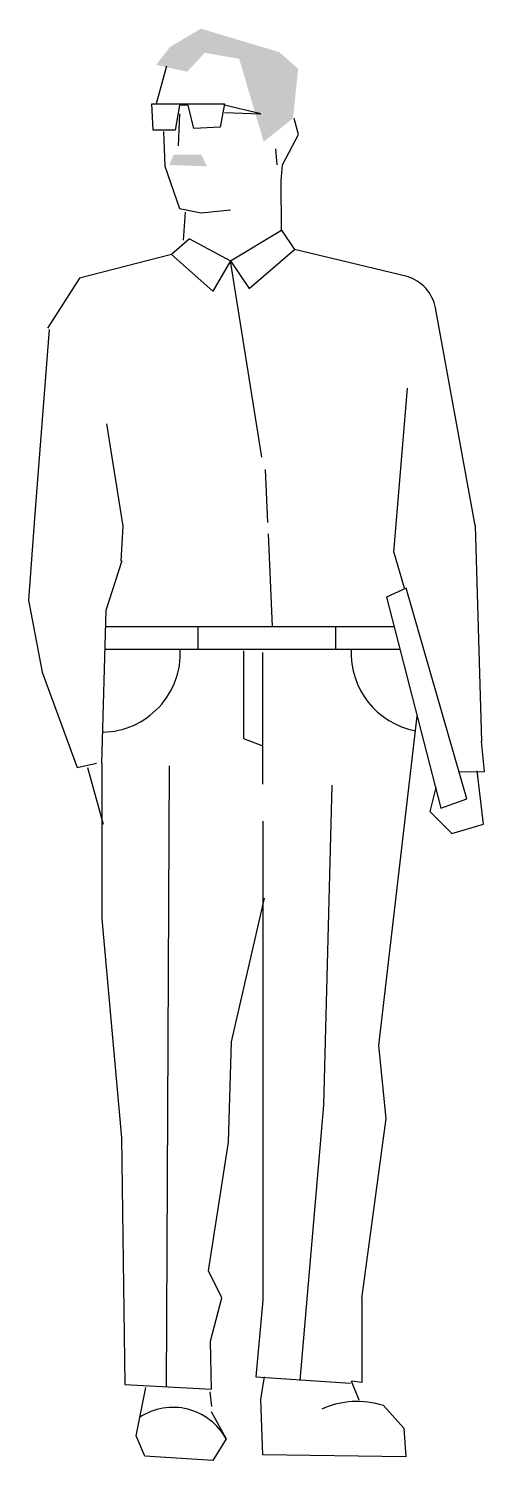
# Model space of a CAD drawing. Header units: millimetres. Extents: x -1628.66 to -1628.09, y 1860.77 to 1862.54.
import ezdxf

# ---------------------------------------------------------------- set-up
doc = ezdxf.new("R2010")
doc.units = ezdxf.units.MM
doc.header["$LTSCALE"] = 10
doc.layers.add('Humanos', color=2, linetype='Continuous')

msp = doc.modelspace()

# ---------------------------------------------------------------- linework, layer by layer
at = {"layer": 'Humanos'}
for p, q in [((-1628.4893, 1862.4973), (-1628.502, 1862.4504)), ((-1628.5056, 1862.4179), (-1628.5074, 1862.4504)), ((-1628.5074, 1862.4504), (-1628.4677, 1862.4504)), ((-1628.4731, 1862.4486), (-1628.4785, 1862.4179)), ((-1628.4731, 1862.4378), (-1628.4749, 1862.3981)), ((-1628.4623, 1862.4486), (-1628.4731, 1862.4486)), ((-1628.4677, 1862.4504), (-1628.4172, 1862.4504)), ((-1628.4551, 1862.4197), (-1628.4623, 1862.4486)), ((-1628.4172, 1862.4504), (-1628.4226, 1862.4215)), ((-1628.372, 1862.4378), (-1628.4172, 1862.4486)), ((-1628.4172, 1862.4396), (-1628.372, 1862.4378)), ((-1628.4226, 1862.4215), (-1628.4551, 1862.4197)), ((-1628.3251, 1862.4125), (-1628.3305, 1862.4323)), ((-1628.4785, 1862.4179), (-1628.5056, 1862.4179)), ((-1628.4929, 1862.4161), (-1628.4911, 1862.3728)), ((-1628.345, 1862.3746), (-1628.3251, 1862.4125)), ((-1628.354, 1862.3944), (-1628.3522, 1862.3746)), ((-1628.4911, 1862.3728), (-1628.4731, 1862.3205)), ((-1628.3468, 1862.3547), (-1628.345, 1862.3746)), ((-1628.3464, 1862.2934), (-1628.3468, 1862.3547)), ((-1628.4731, 1862.3205), (-1628.446, 1862.315)), ((-1628.4661, 1862.3159), (-1628.4684, 1862.281)), ((-1628.446, 1862.315), (-1628.4099, 1862.3187)), ((-1628.4605, 1862.2826), (-1628.4828, 1862.2634)), ((-1628.4605, 1862.2826), (-1628.4099, 1862.2555)), ((-1628.4099, 1862.2555), (-1628.3464, 1862.2934)), ((-1628.3464, 1862.2934), (-1628.3302, 1862.2697)), ((-1628.4828, 1862.2634), (-1628.5973, 1862.2337)), ((-1628.4316, 1862.2176), (-1628.4828, 1862.2634)), ((-1628.3865, 1862.2212), (-1628.3302, 1862.2697)), ((-1628.1903, 1862.2359), (-1628.3302, 1862.2697)), ((-1628.4099, 1862.2555), (-1628.4316, 1862.2176)), ((-1628.4099, 1862.2555), (-1628.3865, 1862.2212)), ((-1628.3709, 1862.0114), (-1628.4099, 1862.2555)), ((-1628.5973, 1862.2337), (-1628.6369, 1862.1717)), ((-1628.106, 1861.9268), (-1628.1552, 1862.1969)), ((-1628.6349, 1862.1701), (-1628.6528, 1861.941)), ((-1628.2067, 1861.8931), (-1628.1897, 1862.0971)), ((-1628.5637, 1862.053), (-1628.5433, 1861.9257)), ((-1628.3667, 1861.9961), (-1628.3638, 1861.9305)), ((-1628.6528, 1861.941), (-1628.6604, 1861.8341)), ((-1628.5433, 1861.9257), (-1628.5458, 1861.8825)), ((-1628.106, 1861.9268), (-1628.0978, 1861.6584)), ((-1628.3577, 1861.8011), (-1628.3625, 1861.9164)), ((-1628.2067, 1861.8931), (-1628.1942, 1861.8493)), ((-1628.5642, 1861.8216), (-1628.5443, 1861.8834)), ((-1628.6604, 1861.8341), (-1628.6436, 1861.7444)), ((-1628.1916, 1861.8489), (-1628.2158, 1861.8375)), ((-1628.2158, 1861.8375), (-1628.1483, 1861.5758)), ((-1628.1161, 1861.5874), (-1628.1916, 1861.8489)), ((-1628.5694, 1861.6309), (-1628.5642, 1861.8216)), ((-1628.5647, 1861.8011), (-1628.2064, 1861.8011)), ((-1628.4503, 1861.8011), (-1628.4503, 1861.773)), ((-1628.2794, 1861.8011), (-1628.2794, 1861.773)), ((-1628.5655, 1861.773), (-1628.1992, 1861.773)), ((-1628.3937, 1861.7712), (-1628.3937, 1861.6623)), ((-1628.3698, 1861.7691), (-1628.3698, 1861.6056)), ((-1628.6436, 1861.7444), (-1628.6001, 1861.6263)), ((-1628.2256, 1861.281), (-1628.1778, 1861.69)), ((-1628.3937, 1861.6623), (-1628.3708, 1861.6536)), ((-1628.0944, 1861.621), (-1628.0978, 1861.6584)), ((-1628.6001, 1861.6263), (-1628.5761, 1861.6317)), ((-1628.5872, 1861.626), (-1628.5677, 1861.5557)), ((-1628.5694, 1861.6309), (-1628.5696, 1861.4382)), ((-1628.4857, 1861.628), (-1628.4897, 1860.8571)), ((-1628.1258, 1861.6208), (-1628.0944, 1861.621)), ((-1628.0957, 1861.5557), (-1628.1035, 1861.6221)), ((-1628.2838, 1861.6043), (-1628.2944, 1861.2066)), ((-1628.1549, 1861.6014), (-1628.162, 1861.5713)), ((-1628.1483, 1861.5758), (-1628.1161, 1861.5874)), ((-1628.162, 1861.5713), (-1628.1347, 1861.544)), ((-1628.3695, 1861.5596), (-1628.3695, 1860.9646)), ((-1628.1347, 1861.544), (-1628.0957, 1861.5557)), ((-1628.4083, 1861.2856), (-1628.3673, 1861.4639)), ((-1628.5696, 1861.4382), (-1628.5449, 1861.1663)), ((-1628.412, 1861.1607), (-1628.4083, 1861.2856)), ((-1628.2165, 1861.1901), (-1628.2256, 1861.281)), ((-1628.2944, 1861.2066), (-1628.3237, 1860.8647)), ((-1628.2465, 1860.9667), (-1628.2165, 1861.1901)), ((-1628.5449, 1861.1663), (-1628.541, 1860.8598)), ((-1628.4369, 1861.0008), (-1628.412, 1861.1607)), ((-1628.4206, 1860.9674), (-1628.4369, 1861.0008)), ((-1628.4346, 1860.9135), (-1628.4206, 1860.9674)), ((-1628.3695, 1860.9646), (-1628.3784, 1860.8692)), ((-1628.2465, 1860.9667), (-1628.2464, 1860.8624)), ((-1628.4334, 1860.8541), (-1628.4346, 1860.9135)), ((-1628.541, 1860.8598), (-1628.4334, 1860.8541)), ((-1628.5269, 1860.7962), (-1628.515, 1860.8561)), ((-1628.3784, 1860.8692), (-1628.2606, 1860.8615)), ((-1628.3721, 1860.8411), (-1628.3673, 1860.8695)), ((-1628.2501, 1860.8405), (-1628.2594, 1860.8638)), ((-1628.2464, 1860.8624), (-1628.2594, 1860.8638)), ((-1628.4353, 1860.8505), (-1628.4332, 1860.8325)), ((-1628.3697, 1860.7724), (-1628.3721, 1860.8411)), ((-1628.4339, 1860.8262), (-1628.4151, 1860.7923)), ((-1628.2199, 1860.8336), (-1628.1943, 1860.8055)), ((-1628.1943, 1860.8055), (-1628.1919, 1860.77)), ((-1628.5159, 1860.7707), (-1628.5269, 1860.7962)), ((-1628.4151, 1860.7923), (-1628.4317, 1860.7656)), ((-1628.4317, 1860.7656), (-1628.5159, 1860.7707)), ((-1628.1919, 1860.77), (-1628.3697, 1860.7724))]:
    msp.add_line(p, q, dxfattribs=at)
for centre, radius, start, end in [((-1628.2044, 1862.1879), 0.05, 10.318, 73.6958), ((-1628.5701, 1861.768), 0.098, 271.0056, 2.972), ((-1628.1618, 1861.768), 0.098, 177.028, 259.3446), ((-1628.2524, 1860.733), 0.1057, 72.0736, 114.4627), ((-1628.4811, 1860.7563), 0.0751, 28.6224, 123.307)]:
    msp.add_arc(centre, radius, start, end, dxfattribs=at)
for points in [[(-1628.4848, 1862.5211), (-1628.3493, 1862.5147), (-1628.4465, 1862.5438)], [(-1628.5021, 1862.4988), (-1628.4635, 1862.4903), (-1628.4848, 1862.5211), (-1628.4367, 1862.5191)], [(-1628.3989, 1862.5064), (-1628.3257, 1862.4941), (-1628.4848, 1862.5211), (-1628.3493, 1862.5147)], [(-1628.3685, 1862.4034), (-1628.332, 1862.4324), (-1628.3989, 1862.5064), (-1628.3257, 1862.4941)], [(-1628.4857, 1862.3746), (-1628.4803, 1862.3872), (-1628.4388, 1862.3728), (-1628.446, 1862.3872)]]:
    msp.add_solid(points, dxfattribs=at)

doc.saveas('drawing.dxf')
